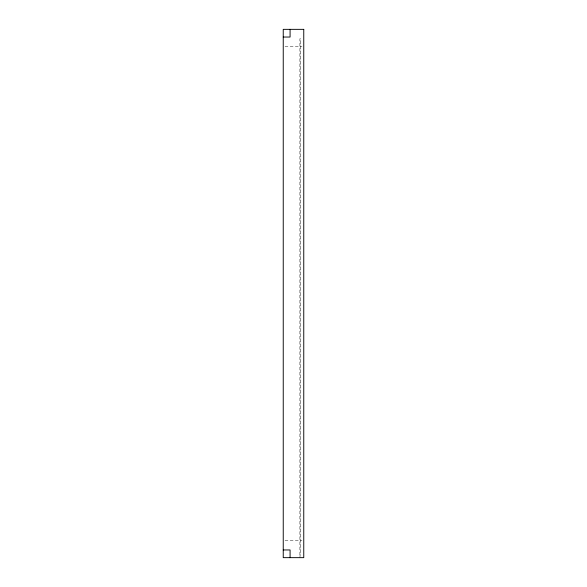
<?xml version="1.0" encoding="UTF-8"?>
<svg xmlns="http://www.w3.org/2000/svg" width="587" height="587" viewBox="0 0 587 587"><rect width="100%" height="100%" fill="white"/><g stroke="black" fill="none" stroke-linecap="round" stroke-linejoin="round"><path stroke-width="0.44" stroke-dasharray="2.94 2.2" d="M299.913 557.65L300.764 547.51L300.764 38.749L299.913 38.749L299.913 555.816M285.025 46.446L301.975 46.446M285.025 540.554L301.975 540.554"/><path stroke-width="0.88" d="M283.242 37.04L290.081 37.04L290.081 29.35M283.242 549.96L290.081 549.96L290.081 557.65M303.758 29.35L283.242 29.35L283.242 557.65L303.758 557.65L303.758 29.35"/></g></svg>
